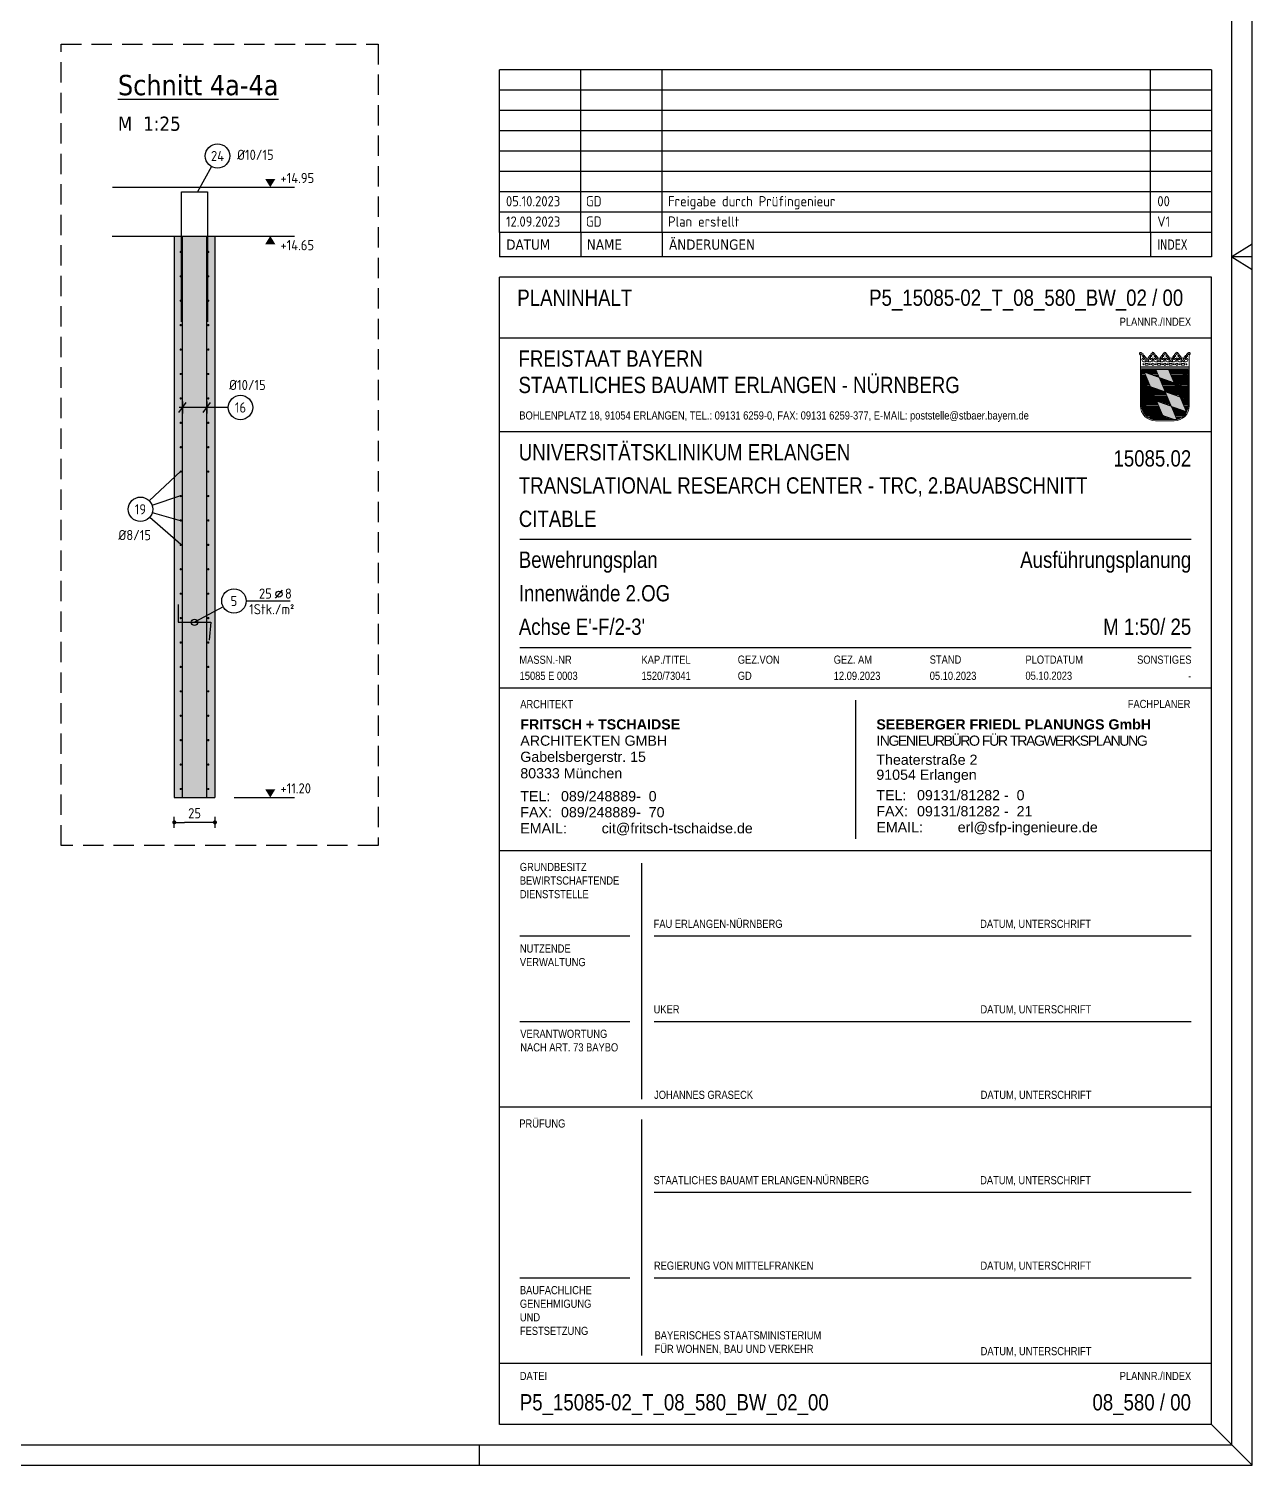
# Model space of a CAD drawing. Extents: x 0 to 72.6, y 1.4 to 31.1.
# Drawn here: x 42.52 to 57.55, y 1.41 to 19.06 of the extents above; entities that cross this region are included whole.
import ezdxf
from ezdxf.enums import TextEntityAlignment as Align

# ---------------------------------------------------------------- set-up
doc = ezdxf.new("R2010")
doc.units = 0
doc.header["$LTSCALE"] = 0.5
doc.linetypes.add('AUSGEZOGEN', pattern=[1000.01, 1000, 0.01])
doc.linetypes.add('STRICHLINIE', pattern=[0.75, 0.5, -0.25])
for name, color, linetype in [('40 A Plankopf Text F+T', 7, 'Continuous'), ('AFU', 7, 'Continuous'), ('BET-ANS', 7, 'Continuous'), ('BETON', 7, 'Continuous'), ('DETAIL', 7, 'Continuous'), ('grau_mittel', 7, 'Continuous'), ('HILFE', 7, 'Continuous'), ('koten', 7, 'Continuous'), ('MASSE', 7, 'Continuous'), ('RAHMEN', 7, 'Continuous'), ('RND', 7, 'Continuous'), ('RND-1', 7, 'Continuous'), ('STEMPEL', 7, 'Continuous'), ('TEXT', 7, 'Continuous')]:
    doc.layers.add(name, color=color, linetype=linetype)
doc.layers.add('NOPLOT', color=7, linetype='Continuous', plot=False)
doc.styles.add('ERSTELLTER_STIL_3', font='arial.ttf')
doc.styles.add('ERSTELLTER_STIL_4', font='arialbd.ttf')
doc.styles.add('helv', font='tahoma.ttf')
doc.styles.add('plankopf_ArialN', font='ARIALN.TTF')
doc.styles.add('txt', font='isocp.shx')
doc.linetypes.add('AFU_50K', pattern='A,0.15,["/",Standard,S=0.2,R=0,X=-0.01,Y=-0.1],0.07,["/",Standard,S=0.2,R=0,X=-0.01,Y=-0.1],0.15', length=0.37)
doc.dimstyles.new('DOT_I', dxfattribs={"dimscale": 0.5, "dimtxt": 0.25, "dimasz": 0.25, "dimexe": 0.1, "dimexo": 0.3, "dimgap": 0.1, "dimtad": 1, "dimdec": 3, "dimzin": 3, "dimtxsty": 'txt', "dimblk": 'DOT', "dimblk1": 'DOT', "dimblk2": 'DOT', "dimsah": 1, "dimcen": 0.1, "dimse1": 1, "dimse2": 1, "dimazin": 0, "dimtfac": 1, "dimtdec": 4, "dimtix": 1, "dimtmove": 2, "dimatfit": 3, "dimfxl": 0, "dimtvp": 1, "dimtolj": 1, "dimtzin": 0, "dimarcsym": 0})
pattern_1 = [(0, (-322.07857, -163.97815), (8e-17, 0.254), [])]

# ---------------------------------------------------------------- blocks, each defined once
blk = doc.blocks.new('Bundeslandwappen')
at = {"lineweight": 9, "true_color": 0xffffff}
for points in [[(-5.75, 16.5), (-5.98, 16.5), (-5.98, 16.29), (-5.75, 16.29)], [(-5.09, 15.68), (-5.31, 15.68), (-5.31, 15.47), (-5.09, 15.47)], [(-3.49, 15.68), (-3.71, 15.68), (-3.71, 15.47), (-3.49, 15.47)], [(-2.82, 16.5), (-3.05, 16.5), (-3.05, 16.29), (-2.82, 16.29)], [(-2.15, 15.68), (-2.38, 15.68), (-2.38, 15.47), (-2.15, 15.47)], [(-0.56, 15.68), (-0.78, 15.68), (-0.78, 15.47), (-0.56, 15.47)], [(0.11, 16.5), (-0.11, 16.5), (-0.11, 16.29), (0.11, 16.29)], [(0.78, 15.68), (0.56, 15.68), (0.56, 15.47), (0.78, 15.47)], [(2.38, 15.68), (2.15, 15.68), (2.15, 15.47), (2.38, 15.47)], [(3.05, 16.5), (2.82, 16.5), (2.82, 16.29), (3.05, 16.29)], [(3.71, 15.68), (3.49, 15.68), (3.49, 15.47), (3.71, 15.47)], [(5.31, 15.68), (5.09, 15.68), (5.09, 15.47), (5.31, 15.47)], [(5.98, 16.5), (5.75, 16.5), (5.75, 16.29), (5.98, 16.29)]]:
    blk.add_hatch(color=7, dxfattribs=at).paths.add_polyline_path(points)
at = {"true_color": 0xffffff}
for points in [[(-5.34, 12.59), (-5.7, 12.59), (-5.7, 12.19), (-5.07, 11.96)], [(-1.42, 10.67), (-5.07, 11.96), (-3.57, 8.42), (0.08, 7.13)], [(0.86, 12.59), (-2.24, 12.59), (-1.42, 10.67), (2.23, 9.38)], [(3.96, 12.59), (1.66, 12.59), (4.37, 11.63)], [(5.7, 11.16), (4.37, 11.63), (5.7, 8.5)], [(-3.57, 8.42), (-5.7, 9.18), (-5.7, 6.17), (-2.07, 4.88)], [(3.73, 5.84), (0.08, 7.13), (1.58, 3.59), (5.23, 2.29)], [(5.7, 8.15), (2.23, 9.38), (3.73, 5.84), (5.7, 5.14)], [(-5.7, 6.14), (-5.7, 3.7, 0.041392), (-5.65, 3.14), (-4.21, 2.63)], [(1.58, 3.59), (-2.07, 4.88), (-0.56, 1.34), (2.36, 0.3, 0.043654), (2.95, 0.36)], [(-0.56, 1.34), (-4.21, 2.63), (-3.29, 0.45, 0.073774), (-2.3, 0.3), (-0.12, 0.3)]]:
    blk.add_hatch(color=7, dxfattribs=at).paths.add_polyline_path(points)
at = {"lineweight": 9}
h = blk.add_hatch(dxfattribs=at)
h.set_pattern_fill('ANSI31', color=256, scale=0.08, angle=315, style=0)
h.set_pattern_definition(pattern_1)
h.paths.add_polyline_path([(-5.07, 11.96), (-5.7, 12.19), (-5.7, 9.18), (-3.57, 8.42)])
h = blk.add_hatch(dxfattribs=at)
h.set_pattern_fill('ANSI31', color=256, scale=0.08, angle=315, style=0)
h.set_pattern_definition(pattern_1)
h.paths.add_polyline_path([(-2.24, 12.59), (-5.34, 12.59), (-5.07, 11.96), (-1.42, 10.67)])
h = blk.add_hatch(dxfattribs=at)
h.set_pattern_fill('ANSI31', color=256, scale=0.08, angle=315, style=0)
h.set_pattern_definition(pattern_1)
h.paths.add_polyline_path([(2.23, 9.38), (-1.42, 10.67), (0.08, 7.13), (3.73, 5.84)])
h = blk.add_hatch(dxfattribs=at)
h.set_pattern_fill('ANSI31', color=256, scale=0.08, angle=315, style=0)
h.set_pattern_definition(pattern_1)
h.paths.add_polyline_path([(4.37, 11.63), (1.66, 12.59), (0.86, 12.59), (2.23, 9.38), (5.7, 8.15), (5.7, 8.5)])
h = blk.add_hatch(dxfattribs=at)
h.set_pattern_fill('ANSI31', color=256, scale=0.08, angle=315, style=0)
h.set_pattern_definition(pattern_1)
h.paths.add_polyline_path([(5.7, 12.59), (3.96, 12.59), (4.37, 11.63), (5.7, 11.16)])
h = blk.add_hatch(dxfattribs=at)
h.set_pattern_fill('ANSI31', color=256, scale=0.08, angle=315, style=0)
h.set_pattern_definition(pattern_1)
h.paths.add_polyline_path([(0.08, 7.13), (-3.57, 8.42), (-2.07, 4.88), (1.58, 3.59)])
h = blk.add_hatch(dxfattribs=at)
h.set_pattern_fill('ANSI31', color=256, scale=0.08, angle=315, style=0)
h.set_pattern_definition(pattern_1)
h.paths.add_polyline_path([(-2.07, 4.88), (-5.7, 6.17), (-5.7, 6.14), (-4.21, 2.63), (-0.56, 1.34)])
h = blk.add_hatch(dxfattribs=at)
h.set_pattern_fill('ANSI31', color=256, scale=0.08, angle=315, style=0)
h.set_pattern_definition(pattern_1)
h.paths.add_polyline_path([(5.31, 2.11), (5.23, 2.29), (1.58, 3.59), (2.95, 0.36, 0.22704)])
h = blk.add_hatch(dxfattribs=at)
h.set_pattern_fill('ANSI31', color=256, scale=0.08, angle=315, style=0)
h.set_pattern_definition(pattern_1)
h.paths.add_polyline_path([(5.7, 5.14), (3.73, 5.84), (5.23, 2.29), (5.37, 2.24, 0.111178), (5.7, 3.7)])
h = blk.add_hatch(dxfattribs=at)
h.set_pattern_fill('ANSI31', color=256, scale=0.08, angle=315, style=0)
h.set_pattern_definition(pattern_1)
h.paths.add_polyline_path([(-4.21, 2.63), (-5.65, 3.14, 0.285055), (-3.29, 0.45)])
h = blk.add_hatch(dxfattribs=at)
h.set_pattern_fill('ANSI31', color=256, scale=0.08, angle=315, style=0)
h.set_pattern_definition(pattern_1)
h.paths.add_polyline_path([(-0.56, 1.34), (-0.12, 0.3), (2.3, 0.3, 0.004354), (2.36, 0.3)])
for p, q in [((-6, 16.1), (-6, 3.7)), ((-5.64, 14.97), (-5.64, 15.18)), ((-5.61, 16.59), (-5.62, 16.68)), ((-5.33, 15.19), (-5.33, 15.05)), ((-4.68, 14.54), (-5.26, 14.54)), ((-4.12, 14.54), (-3.54, 14.54)), ((-3.47, 15.19), (-3.47, 15.05)), ((-3.36, 13.9), (-2.93, 14.17)), ((-3.19, 16.59), (-3.18, 16.67)), ((-3.16, 14.97), (-3.16, 15.18)), ((-2.93, 15.58), (-2.93, 14.47)), ((-2.93, 14.17), (-2.5, 13.9)), ((-2.71, 14.97), (-2.71, 15.18)), ((-2.68, 16.59), (-2.69, 16.67)), ((-2.4, 15.19), (-2.4, 15.05)), ((-1.74, 14.54), (-2.32, 14.54)), ((-1.19, 14.54), (-0.61, 14.54)), ((-0.54, 15.19), (-0.54, 15.05)), ((0, 14.17), (-0.43, 13.9)), ((-0.25, 16.59), (-0.24, 16.67)), ((-0.22, 14.97), (-0.22, 15.18)), ((0, 15.58), (0, 14.47)), ((0.43, 13.9), (0, 14.17)), ((0.22, 14.97), (0.22, 15.18)), ((0.25, 16.59), (0.24, 16.67)), ((0.54, 15.19), (0.54, 15.05)), ((1.19, 14.54), (0.61, 14.54)), ((1.74, 14.54), (2.32, 14.54)), ((2.4, 15.19), (2.4, 15.05)), ((2.93, 14.17), (2.5, 13.9)), ((2.68, 16.59), (2.69, 16.67)), ((2.71, 14.97), (2.71, 15.18)), ((2.93, 15.58), (2.93, 14.47)), ((3.36, 13.9), (2.93, 14.17)), ((3.16, 14.97), (3.16, 15.18)), ((3.19, 16.59), (3.18, 16.67)), ((3.47, 15.19), (3.47, 15.05)), ((4.12, 14.54), (3.54, 14.54)), ((4.68, 14.54), (5.26, 14.54)), ((5.33, 15.19), (5.33, 15.05)), ((5.61, 16.59), (5.62, 16.68)), ((5.64, 14.97), (5.64, 15.18)), ((6, 3.7), (6, 16.1)), ((-6, 13.29), (6, 13.29)), ((-6, 12.94), (6, 12.94)), ((-5.7, 12.59), (-5.7, 3.7)), ((-5.7, 12.59), (5.7, 12.59)), ((-5.7, 12.19), (5.7, 8.15)), ((-5.34, 12.59), (-0.12, 0.3)), ((-2.93, 13.63), (-3.36, 13.9)), ((-2.5, 13.9), (-2.93, 13.63)), ((-2.24, 12.59), (2.95, 0.36)), ((-0.43, 13.9), (0, 13.63)), ((0, 13.63), (0.43, 13.9)), ((0.86, 12.59), (5.31, 2.11)), ((1.66, 12.59), (5.7, 11.16)), ((2.5, 13.9), (2.93, 13.63)), ((2.93, 13.63), (3.36, 13.9)), ((3.96, 12.59), (5.7, 8.5)), ((5.7, 3.7), (5.7, 12.59)), ((-5.7, 9.18), (5.7, 5.14)), ((-5.7, 6.17), (5.37, 2.24)), ((-5.7, 6.14), (-3.29, 0.45)), ((-5.66, 3.14), (2.36, 0.3)), ((-2.3, 0.3), (2.3, 0.3)), ((-2.3, 0), (2.3, 0))]:
    blk.add_line(p, q, dxfattribs=at)
for points in [[(-5.75, 16.29), (-5.98, 16.29), (-5.98, 16.5), (-5.75, 16.5)], [(-5.09, 15.47), (-5.31, 15.47), (-5.31, 15.68), (-5.09, 15.68)], [(-3.71, 15.47), (-3.49, 15.47), (-3.49, 15.68), (-3.71, 15.68)], [(-2.82, 16.29), (-3.05, 16.29), (-3.05, 16.5), (-2.82, 16.5)], [(-2.15, 15.47), (-2.38, 15.47), (-2.38, 15.68), (-2.15, 15.68)], [(-0.78, 15.47), (-0.56, 15.47), (-0.56, 15.68), (-0.78, 15.68)], [(0.11, 16.29), (-0.11, 16.29), (-0.11, 16.5), (0.11, 16.5)], [(0.78, 15.47), (0.56, 15.47), (0.56, 15.68), (0.78, 15.68)], [(2.15, 15.47), (2.38, 15.47), (2.38, 15.68), (2.15, 15.68)], [(3.05, 16.29), (2.82, 16.29), (2.82, 16.5), (3.05, 16.5)], [(3.71, 15.47), (3.49, 15.47), (3.49, 15.68), (3.71, 15.68)], [(5.09, 15.47), (5.31, 15.47), (5.31, 15.68), (5.09, 15.68)], [(5.75, 16.29), (5.98, 16.29), (5.98, 16.5), (5.75, 16.5)], [(-4.07, 13.71), (-4.83, 13.71), (-4.83, 14.1), (-4.07, 14.1)], [(-1.8, 13.71), (-1.04, 13.71), (-1.04, 14.1), (-1.8, 14.1)], [(1.8, 13.71), (1.04, 13.71), (1.04, 14.1), (1.8, 14.1)], [(4.07, 13.71), (4.83, 13.71), (4.83, 14.1), (4.07, 14.1)]]:
    blk.add_lwpolyline(points, close=True, dxfattribs=at)
for centre in [(-5.28, 13.9), (-3.71, 13.9), (-2.2, 13.9), (-0.68, 13.9), (0.68, 13.9), (2.2, 13.9), (3.71, 13.9), (5.28, 13.9)]:
    blk.add_circle(centre, 0.123, dxfattribs=at)
for centre, radius, start, end in [((-5.89, 16.45), 0.362, 44.6681, 253.1183), ((-5.67, 16.67), 0.05, 6.6615, 44.6681), ((-5.49, 15.18), 0.157, 3.2756, 179.5521), ((-5.19, 14.99), 0.453, 182.8328, 261.3043), ((-5.56, 16.59), 0.05, 186.6615, 265.6209), ((-5.42, 15.99), 0.179, 74.7883, 15.1356), ((-5.59, 16.26), 0.281, 346.0232, 85.6209), ((-5.36, 16.21), 0.05, 254.7883, 346.0232), ((-5.26, 15.23), 0.191, 249.6358, 3.0857), ((-5.2, 16.05), 0.05, 93.0633, 195.1356), ((-5.19, 15.87), 0.224, 350.9542, 93.0633), ((-5.02, 15.24), 0.05, 82.9467, 183.0857), ((-4.99, 15.54), 0.249, 262.9467, 77.8855), ((-4.92, 15.83), 0.05, 170.9542, 257.8855), ((-4.62, 14.89), 0.224, 71.4, 0), ((-4.71, 14.85), 0.312, 275.9649, 353.9773), ((-4.4, 15.24), 0.208, 317.0775, 222.9225), ((-4.18, 14.89), 0.224, 180, 108.6), ((-4.09, 14.85), 0.312, 186.0227, 264.0351), ((-3.81, 15.54), 0.249, 102.1145, 277.0533), ((-3.88, 15.83), 0.05, 282.1145, 9.0458), ((-3.61, 15.87), 0.224, 86.9367, 189.0458), ((-3.78, 15.24), 0.05, 356.9143, 97.0533), ((-3.54, 15.23), 0.191, 176.9143, 290.3642), ((-3.6, 16.05), 0.05, 344.8644, 86.9367), ((-3.38, 15.99), 0.179, 164.8644, 105.2117), ((-3.61, 14.99), 0.453, 278.6957, 357.1672), ((-3.21, 16.26), 0.281, 94.3791, 193.9768), ((-3.44, 16.21), 0.05, 193.9768, 285.2117), ((-3.31, 15.18), 0.157, 0.4479, 176.7244), ((-3.24, 16.59), 0.05, 274.3791, 353.3385), ((-3.13, 16.67), 0.05, 155.2288, 173.3385), ((-2.93, 16.58), 0.264, 24.0166, 155.3409), ((-2.55, 15.18), 0.157, 3.2756, 179.5521), ((-2.26, 14.99), 0.453, 182.8328, 261.3043), ((-2.74, 16.66), 0.05, 6.6615, 24.0166), ((-2.63, 16.59), 0.05, 186.6615, 265.6209), ((-2.49, 15.99), 0.179, 74.7883, 15.1356), ((-2.65, 16.26), 0.281, 346.0232, 85.6209), ((-2.43, 16.21), 0.05, 254.7883, 346.0232), ((-2.33, 15.23), 0.191, 249.6358, 3.0857), ((-2.27, 16.05), 0.05, 93.0633, 195.1356), ((-2.26, 15.87), 0.224, 350.9542, 93.0633), ((-2.09, 15.24), 0.05, 82.9467, 183.0857), ((-2.05, 15.54), 0.249, 262.9467, 77.8855), ((-1.99, 15.83), 0.05, 170.9542, 257.8855), ((-1.69, 14.89), 0.224, 71.4, 0), ((-1.78, 14.85), 0.312, 275.9649, 353.9773), ((-1.47, 15.24), 0.208, 317.0775, 222.9225), ((-1.24, 14.89), 0.224, 180, 108.6), ((-1.16, 14.85), 0.312, 186.0227, 264.0351), ((-0.88, 15.54), 0.249, 102.1145, 277.0533), ((-0.94, 15.83), 0.05, 282.1145, 9.0458), ((-0.67, 15.87), 0.224, 86.9367, 189.0458), ((-0.84, 15.24), 0.05, 356.9143, 97.0533), ((-0.6, 15.23), 0.191, 176.9143, 290.3642), ((-0.66, 16.05), 0.05, 344.8644, 86.9367), ((-0.44, 15.99), 0.179, 164.8644, 105.2117), ((-0.68, 14.99), 0.453, 278.6957, 357.1672), ((-0.28, 16.26), 0.281, 94.3791, 193.9768), ((-0.5, 16.21), 0.05, 193.9768, 285.2117), ((-0.38, 15.18), 0.157, 0.4479, 176.7244), ((-0.3, 16.59), 0.05, 274.3791, 353.3385), ((0, 16.58), 0.264, 24.0166, 155.3409), ((-0.19, 16.67), 0.05, 155.2288, 173.3385), ((0.38, 15.18), 0.157, 3.2756, 179.5521), ((0.68, 14.99), 0.453, 182.8328, 261.3043), ((0.19, 16.66), 0.05, 6.6615, 24.0166), ((0.3, 16.59), 0.05, 186.6615, 265.6209), ((0.44, 15.99), 0.179, 74.7883, 15.1356), ((0.28, 16.26), 0.281, 346.0232, 85.6209), ((0.5, 16.21), 0.05, 254.7883, 346.0232), ((0.6, 15.23), 0.191, 249.6358, 3.0857), ((0.66, 16.05), 0.05, 93.0633, 195.1356), ((0.67, 15.87), 0.224, 350.9542, 93.0633), ((0.84, 15.24), 0.05, 82.9467, 183.0857), ((0.88, 15.54), 0.249, 262.9467, 77.8855), ((0.94, 15.83), 0.05, 170.9542, 257.8855), ((1.24, 14.89), 0.224, 71.4, 0), ((1.16, 14.85), 0.312, 275.9649, 353.9773), ((1.47, 15.24), 0.208, 317.0775, 222.9225), ((1.69, 14.89), 0.224, 180, 108.6), ((1.78, 14.85), 0.312, 186.0227, 264.0351), ((2.05, 15.54), 0.249, 102.1145, 277.0533), ((1.99, 15.83), 0.05, 282.1145, 9.0458), ((2.26, 15.87), 0.224, 86.9367, 189.0458), ((2.09, 15.24), 0.05, 356.9143, 97.0533), ((2.33, 15.23), 0.191, 176.9143, 290.3642), ((2.27, 16.05), 0.05, 344.8644, 86.9367), ((2.49, 15.99), 0.179, 164.8644, 105.2117), ((2.26, 14.99), 0.453, 278.6957, 357.1672), ((2.65, 16.26), 0.281, 94.3791, 193.9768), ((2.43, 16.21), 0.05, 193.9768, 285.2117), ((2.55, 15.18), 0.157, 0.4479, 176.7244), ((2.63, 16.59), 0.05, 274.3791, 353.3385), ((2.93, 16.58), 0.264, 24.0166, 155.3409), ((2.74, 16.67), 0.05, 155.2288, 173.3385), ((3.31, 15.18), 0.157, 3.2756, 179.5521), ((3.61, 14.99), 0.453, 182.8328, 261.3043), ((3.13, 16.66), 0.05, 6.6615, 24.0166), ((3.24, 16.59), 0.05, 186.6615, 265.6209), ((3.38, 15.99), 0.179, 74.7883, 15.1356), ((3.21, 16.26), 0.281, 346.0232, 85.6209), ((3.44, 16.21), 0.05, 254.7883, 346.0232), ((3.54, 15.23), 0.191, 249.6358, 3.0857), ((3.6, 16.05), 0.05, 93.0633, 195.1356), ((3.61, 15.87), 0.224, 350.9542, 93.0633), ((3.78, 15.24), 0.05, 82.9467, 183.0857), ((3.81, 15.54), 0.249, 262.9467, 77.8855), ((3.88, 15.83), 0.05, 170.9542, 257.8855), ((4.18, 14.89), 0.224, 71.4, 0), ((4.09, 14.85), 0.312, 275.9649, 353.9773), ((4.4, 15.24), 0.208, 317.0775, 222.9225), ((4.62, 14.89), 0.224, 180, 108.6), ((4.71, 14.85), 0.312, 186.0227, 264.0351), ((4.99, 15.54), 0.249, 102.1145, 277.0533), ((4.92, 15.83), 0.05, 282.1145, 9.0458), ((5.19, 15.87), 0.224, 86.9367, 189.0458), ((5.02, 15.24), 0.05, 356.9143, 97.0533), ((5.26, 15.23), 0.191, 176.9143, 290.3642), ((5.2, 16.05), 0.05, 344.8644, 86.9367), ((5.42, 15.99), 0.179, 164.8644, 105.2117), ((5.19, 14.99), 0.453, 278.6957, 357.1672), ((5.59, 16.26), 0.281, 94.3791, 193.9768), ((5.36, 16.21), 0.05, 193.9768, 285.2117), ((5.49, 15.18), 0.157, 0.4479, 176.7244), ((5.56, 16.59), 0.05, 274.3791, 353.3385), ((5.67, 16.67), 0.05, 135.3319, 173.3385), ((5.89, 16.45), 0.362, 286.8817, 135.3319), ((-2.3, 3.7), 3.7, 180, 270), ((-2.3, 3.7), 3.4, 180, 270), ((2.3, 3.7), 3.7, 270, 0), ((2.3, 3.7), 3.4, 270, 0)]:
    blk.add_arc(centre, radius, start, end, dxfattribs=at)
blk = doc.blocks.new('Plankopf_PU')
for p, q in [((-18.5, 25.4), (-18.5, 27.7)), ((-1, 27.7), (-18.5, 27.7)), ((-1, 27.7), (-18.5, 27.7)), ((-1, 25.4), (-1, 27.7)), ((-1, 25.4), (-18.5, 25.4)), ((-1, 25.4), (-18.5, 25.4)), ((-18.5, 19.1), (-18.5, 25.4)), ((-1, 19.1), (-1, 25.4)), ((-1.5, 22.75), (-18, 22.75)), ((-18, 20.1), (-1.5, 20.1)), ((-18.5, 15.1), (-18.5, 19.1)), ((-1, 19.1), (-18.5, 19.1)), ((-1, 15.1), (-1, 19.1)), ((-9.75, 18.8), (-9.75, 15.4)), ((-1, 15.1), (-18.5, 15.1)), ((-1, 15.1), (-18.5, 15.1)), ((-18.5, 8.8), (-18.5, 15.1)), ((-1, 8.8), (-1, 15.1)), ((-15, 9), (-15, 14.8)), ((-15.3, 13), (-18, 13)), ((-1.5, 13), (-14.7, 13)), ((-15.3, 10.9), (-18, 10.9)), ((-1.5, 10.9), (-14.7, 10.9)), ((-18.5, 2.5), (-18.5, 8.8)), ((-1, 8.8), (-18.5, 8.8)), ((-15, 2.7), (-15, 8.5)), ((-1, 2.5), (-1, 8.8)), ((-1.5, 6.7), (-14.7, 6.7)), ((-15.3, 4.6), (-18, 4.6)), ((-1.5, 4.6), (-14.7, 4.6)), ((-1, 2.5), (-18.5, 2.5)), ((-18.5, 1), (-18.5, 2.5)), ((-1, 2.5), (-18.5, 2.5)), ((-1, 1), (-1, 2.5)), ((-1, 1), (-18.5, 1))]:
    blk.add_line(p, q)
at = {"xscale": 0.1, "yscale": 0.1, "zscale": 0.1}
blk.add_blockref('Bundeslandwappen', (-2.148, 25.669), dxfattribs=at)
at = {"linetype": 'AUSGEZOGEN', "lineweight": 35, "style": 'plankopf_ArialN'}
for s, height, p in [('FREISTAAT BAYERN', 0.4, (-18.032, 27.401)), ('PRÜFUNG', 0.2, (-18.013, 8.5))]:
    blk.add_text(s, height=height, dxfattribs=at).set_placement(p, align=Align.TOP_LEFT)
blk.add_text('STAATLICHES BAUAMT ERLANGEN - NÜRNBERG', height=0.4, dxfattribs=at).set_placement((-18.032, 26.552), align=Align.MIDDLE_LEFT)
at = {"style": 'plankopf_ArialN'}
for s, p in [('BOHLENPLATZ 18, 91054 ERLANGEN, TEL.: 09131 6259-0, FAX: 09131 6259-377, E-MAIL: poststelle@stbaer.bayern.de', (-18.012, 25.702)), ('MASSN.-NR', (-18.011, 19.698)), ('KAP./TITEL', (-15.01, 19.698)), ('GEZ.VON', (-12.644, 19.7)), ('GEZ. AM', (-10.286, 19.7)), ('STAND', (-7.927, 19.702)), ('PLOTDATUM', (-5.574, 19.7)), ('FAU ERLANGEN-NÜRNBERG', (-14.712, 13.207)), ('DATUM, UNTERSCHRIFT', (-6.687, 13.207)), ('UKER', (-14.712, 11.107)), ('DATUM, UNTERSCHRIFT', (-6.68, 11.106)), ('JOHANNES GRASECK', (-14.7, 9.005)), ('DATUM, UNTERSCHRIFT', (-6.675, 9.005)), ('STAATLICHES BAUAMT ERLANGEN-NÜRNBERG', (-14.712, 6.907)), ('DATUM, UNTERSCHRIFT', (-6.687, 6.907)), ('REGIERUNG VON MITTELFRANKEN', (-14.705, 4.806)), ('DATUM, UNTERSCHRIFT', (-6.68, 4.806)), ('DATUM, UNTERSCHRIFT', (-6.675, 2.705)), ('DATEI', (-18.002, 2.095))]:
    blk.add_text(s, height=0.2, dxfattribs=at).set_placement(p)
for s, p in [('SONSTIGES', (-1.493, 19.7)), ('PLANNR./INDEX', (-1.501, 2.095))]:
    blk.add_text(s, height=0.2, dxfattribs=at).set_placement(p, align=Align.RIGHT)
at = {"linetype": 'AUSGEZOGEN', "lineweight": 35, "style": 'plankopf_ArialN'}
blk.add_text('ARCHITEKT', height=0.2, dxfattribs=at).set_placement((-17.989, 18.607))
blk.add_text('FACHPLANER', height=0.2, dxfattribs=at).set_placement((-1.52, 18.611), align=Align.RIGHT)
at = {"insert": (-5.574, 19.303), "char_height": 0.2, "attachment_point": 7, "style": 'plankopf_ArialN'}
blk.add_mtext('05.10.2023', dxfattribs=at)
at = {"char_height": 0.2, "attachment_point": 1, "style": 'plankopf_ArialN'}
for s, insert, width in [('GRUNDBESITZ\\PBEWIRTSCHAFTENDE DIENSTSTELLE', (-18, 14.804), 2.5), ('NUTZENDE^JVERWALTUNG', (-17.998, 12.8), 2.69843), ('VERANTWORTUNG  NACH ART. 73 BAYBO', (-17.988, 10.705), 2.68768), ('BAUFACHLICHE GENEHMIGUNG UND FESTSETZUNG', (-17.998, 4.404), 2.2311), ('BAYERISCHES STAATSMINISTERIUM ^JFÜR WOHNEN, BAU UND VERKEHR', (-14.689, 3.294), 9.29412)]:
    blk.add_mtext(s, dxfattribs=dict(at, insert=insert, width=width))
at = {"style": 'plankopf_ArialN'}
for tag, p in [('PROJEKTBEZEICHNUNGZ1', (-18.025, 24.578)), ('PROJEKTBEZEICHNUNGZ2', (-18.025, 23.761)), ('PROJEKTBEZEICHNUNGZ3', (-18.025, 22.941))]:
    blk.add_attdef(tag, text='', height=0.4, dxfattribs=at).set_placement(p, align=Align.BOTTOM_LEFT)
for tag, p in [('GEB.-NR', (-1.5, 24.946)), ('0.000X', (-1.507, 1.749))]:
    blk.add_attdef(tag, text='', height=0.4, dxfattribs=at).set_placement(p, align=Align.TOP_RIGHT)
for tag, p, height in [('PLANINHALTZ1', (-18.025, 22.055), 0.4), ('PLANINHALTZ2', (-18.025, 21.232), 0.4), ('PLANINHALTZ3', (-18.025, 20.409), 0.4), ('MASSN.-NR', (-18.005, 19.303), 0.2), ('KAPITEL/TITEL', (-15.01, 19.303), 0.2), ('GEZ_VON', (-12.644, 19.303), 0.2), ('GEZ_AM', (-10.286, 19.303), 0.2), ('STAND', (-7.927, 19.303), 0.2)]:
    blk.add_attdef(tag, p, '', height=height, dxfattribs=at)
for tag, height, p in [('PLANUNGSPHASE', 0.4, (-1.5, 22.055)), ('PROJEKTKATEGORIE', 0.4, (-1.5, 21.232)), ('MAßSTAB', 0.4, (-1.5, 20.409)), ('SONSTIGES', 0.2, (-1.5, 19.303))]:
    blk.add_attdef(tag, text='', height=height, dxfattribs=at).set_placement(p, align=Align.RIGHT)
at = {"layer": '40 A Plankopf Text F+T', "color": 7, "linetype": 'Continuous', "lineweight": 13, "char_height": 0.25, "attachment_point": 7}
for s, insert, style in [('\\A1;FRITSCH + TSCHAIDSE ', (-17.988, 18.081), 'ERSTELLTER_STIL_4'), ('\\A1;SEEBERGER FRIEDL PLANUNGS GmbH', (-9.238, 18.081), 'ERSTELLTER_STIL_4'), ('\\A1;ARCHITEKTEN GMBH', (-17.988, 17.68), 'ERSTELLTER_STIL_3'), ('\\A1;{\\T0.8;INGENIEURBÜRO FÜR TRAGWERKSPLANUNG}', (-9.238, 17.68), 'ERSTELLTER_STIL_3'), ('\\A1;Gabelsbergerstr. 15', (-17.988, 17.212), 'ERSTELLTER_STIL_3'), ('\\A1;Theaterstraße 2', (-9.238, 17.212), 'ERSTELLTER_STIL_3'), ('\\A1;80333 München', (-17.988, 16.879), 'ERSTELLTER_STIL_3'), ('\\A1;91054 Erlangen', (-9.238, 16.771), 'ERSTELLTER_STIL_3')]:
    blk.add_mtext(s, dxfattribs=dict(at, insert=insert, style=style))
at = {"layer": '40 A Plankopf Text F+T', "color": 7, "linetype": 'Continuous', "lineweight": 13, "char_height": 0.25, "attachment_point": 7, "line_spacing_factor": 0.945293, "style": 'ERSTELLTER_STIL_3'}
for s, insert in [('\\A1;TEL: ^I09131/81282 -  0\\PFAX: ^I09131/81282 -  21\\PEMAIL: ^Ierl@sfp-ingenieure.de', (-9.238, 15.481)), ('\\A1;TEL: ^I089/248889-  0\\PFAX: ^I089/248889-  70\\PEMAIL: ^Icit@fritsch-tschaidse.de', (-17.988, 15.481))]:
    blk.add_mtext(s, dxfattribs=dict(at, insert=insert))
blk = doc.blocks.new('Plankopf-ER')
at = {"layer": 'RAHMEN', "color": 7, "linetype": 'Continuous'}
for p, q in [((-0.5, 4.6), (-18, 4.6)), ((-18, 4.1), (-18, 4.6)), ((-16, 4.1), (-16, 4.6)), ((-14, 4.1), (-14, 4.6)), ((-2, 4.1), (-2, 4.6)), ((-0.5, 4.6), (-0.5, 4.1)), ((-0.5, 4.1), (-18, 4.1)), ((-18, 3.6), (-18, 4.1)), ((-16, 3.6), (-16, 4.1)), ((-14, 3.6), (-14, 4.1)), ((-2, 3.6), (-2, 4.1)), ((-0.5, 4.1), (-0.5, 3.6)), ((-0.5, 3.6), (-18, 3.6)), ((-18, 3.1), (-18, 3.6)), ((-16, 3.1), (-16, 3.6)), ((-14, 3.1), (-14, 3.6)), ((-2, 3.1), (-2, 3.6)), ((-0.5, 3.6), (-0.5, 3.1)), ((-0.5, 3.1), (-18, 3.1)), ((-18, 2.6), (-18, 3.1)), ((-16, 2.6), (-16, 3.1)), ((-14, 2.6), (-14, 3.1)), ((-2, 2.6), (-2, 3.1)), ((-0.5, 3.1), (-0.5, 2.6)), ((-0.5, 2.6), (-18, 2.6)), ((-18, 2.1), (-18, 2.6)), ((-16, 2.1), (-16, 2.6)), ((-14, 2.1), (-14, 2.6)), ((-2, 2.1), (-2, 2.6)), ((-0.5, 2.6), (-0.5, 2.1)), ((-0.5, 2.1), (-18, 2.1)), ((-18, 1.6), (-18, 2.1)), ((-16, 1.6), (-16, 2.1)), ((-14, 1.6), (-14, 2.1)), ((-2, 1.6), (-2, 2.1)), ((-0.5, 2.1), (-0.5, 1.6)), ((-0.5, 1.6), (-18, 1.6)), ((-18, 1.1), (-18, 1.6)), ((-16, 1.1), (-16, 1.6)), ((-14, 1.1), (-14, 1.6)), ((-2, 1.1), (-2, 1.6)), ((-0.5, 1.6), (-0.5, 1.1)), ((-0.5, 1.1), (-18, 1.1)), ((-18, 0.6), (-18, 1.1)), ((-16, 0.6), (-16, 1.1)), ((-14, 0.6), (-14, 1.1)), ((-2, 0.6), (-2, 1.1)), ((-0.5, 1.1), (-0.5, 0.6)), ((-0.5, 0.6), (-18, 0.6)), ((-18, 0.6), (-18, 0)), ((-16, 0.6), (-16, 0)), ((-14, 0.6), (-14, 0)), ((-2, 0.6), (-2, 0)), ((-0.5, 0.6), (-0.5, 0)), ((-0.5, 0), (-18, 0))]:
    blk.add_line(p, q, dxfattribs=at)
at = {"layer": 'RAHMEN', "color": 7, "linetype": 'Continuous', "style": 'txt'}
for tag, p in [('INDEX-D8', (-17.841, 4.242)), ('INDEX-N8', (-15.876, 4.242)), ('INDEX-X8', (-13.857, 4.242)), ('INDEX8', (-1.833, 4.242)), ('INDEX-D7', (-17.841, 3.742)), ('INDEX-N7', (-15.876, 3.742)), ('INDEX-X7', (-13.857, 3.742)), ('INDEX7', (-1.833, 3.742)), ('INDEX-D6', (-17.841, 3.242)), ('INDEX-N6', (-15.876, 3.242)), ('INDEX-X6', (-13.857, 3.242)), ('INDEX6', (-1.833, 3.242)), ('INDEX-D5', (-17.841, 2.742)), ('INDEX-N5', (-15.876, 2.742)), ('INDEX-X5', (-13.857, 2.742)), ('INDEX5', (-1.833, 2.742)), ('INDEX-D4', (-17.841, 2.242)), ('INDEX-N4', (-15.876, 2.242)), ('INDEX-X4', (-13.857, 2.242)), ('INDEX4', (-1.833, 2.242)), ('INDEX-D3', (-17.841, 1.742)), ('INDEX-N3', (-15.876, 1.742)), ('INDEX-X3', (-13.857, 1.742)), ('INDEX3', (-1.833, 1.742)), ('INDEX-D2', (-17.841, 1.242)), ('INDEX-N2', (-15.876, 1.242)), ('INDEX-X2', (-13.857, 1.242)), ('INDEX2', (-1.833, 1.242)), ('INDEX-D1', (-17.841, 0.742)), ('INDEX-N1', (-15.876, 0.742)), ('INDEX-X1', (-13.857, 0.742)), ('INDEX1', (-1.833, 0.742))]:
    blk.add_attdef(tag, p, '', height=0.25, dxfattribs=at)
at = {"layer": 'STEMPEL', "color": 7, "linetype": 'Continuous', "style": 'helv'}
for s, p in [('DATUM', (-17.833, 0.176)), ('NAME', (-15.853, 0.176)), ('ÄNDERUNGEN', (-13.833, 0.176))]:
    blk.add_text(s, height=0.25, dxfattribs=at).set_placement(p)
at = {"layer": 'STEMPEL', "color": 7, "linetype": 'Continuous', "style": 'helv', "width": 0.8}
blk.add_text('INDEX', height=0.25, dxfattribs=at).set_placement((-1.833, 0.176))
blk = doc.blocks.new('A1-19-0')
at = {"layer": 'RAHMEN'}
for p, q in [((103.1, 0), (103.1, 59.4)), ((0, 0), (103.1, 0))]:
    blk.add_line(p, q, dxfattribs=at)
at = {"layer": 'RAHMEN', "color": 5}
for p, q in [((102.6, 0.5), (102.6, 58.9)), ((2, 0.5), (102.6, 0.5))]:
    blk.add_line(p, q, dxfattribs=at)
at = {"layer": 'RAHMEN', "color": 7, "linetype": 'Continuous'}
for p, q in [((103.1, 30.01), (102.6, 29.7)), ((102.6, 29.7), (103.1, 29.39))]:
    blk.add_line(p, q, dxfattribs=at)
at = {"layer": 'RAHMEN', "color": 7}
blk.add_line((84.1, 0.5), (84.1, 0), dxfattribs=at)
blk = doc.blocks.new('okrd_o')
at = {"layer": 'koten', "color": 7, "linetype": 'Continuous'}
blk.add_solid([(-0.125, 0.202), (0.125, 0.202), (0, 0)], dxfattribs=at)
at = {"layer": 'koten', "style": 'txt'}
blk.add_attdef('OKRD', (0.25, 0.1), '', height=0.25, dxfattribs=at)
blk = doc.blocks.new('okrd_u')
at = {"layer": 'koten', "color": 7, "linetype": 'Continuous'}
blk.add_solid([(-0.125, -0.202), (0.125, -0.202), (0, 0)], dxfattribs=at)
at = {"layer": 'koten', "style": 'txt'}
blk.add_attdef('OKRD', (0.25, -0.35), '', height=0.25, dxfattribs=at)
blk = doc.blocks.new('RND_LEI')
at = {"layer": 'RND', "color": 7, "linetype": 'Continuous'}
blk.add_line((1.022, 0.066), (1.19, 0.27), dxfattribs=at)
for centre, radius in [((0, 0), 0.3), ((1.106, 0.168), 0.075)]:
    blk.add_circle(centre, radius, dxfattribs=at)
at = {"layer": 'RND', "color": 7, "linetype": 'Continuous', "style": 'txt'}
blk.add_attdef('POSL', text='', height=0.25, dxfattribs=at).set_placement((0, 0), align=Align.MIDDLE)
blk.add_attdef('ANZ', text='', height=0.25, dxfattribs=at).set_placement((0.931, 0.057), align=Align.RIGHT)
for tag, p in [('DUM', (1.253, 0.057)), ('ABSTD', (1.674, 0.057)), ('POSTXT', (0.374, -0.327))]:
    blk.add_attdef(tag, p, '', height=0.25, dxfattribs=at)
blk = doc.blocks.new('RND_HIN')
at = {"layer": 'RND', "color": 7, "linetype": 'Continuous'}
blk.add_circle((0, 0), 0.3, dxfattribs=at)
at = {"layer": 'RND', "color": 7, "linetype": 'Continuous', "style": 'txt'}
blk.add_attdef('POSI', text='', height=0.25, dxfattribs=at).set_placement((0, 0), align=Align.MIDDLE)
blk = doc.blocks.new('lei_gre')
at = {"layer": 'RND', "color": 7, "linetype": 'Continuous'}
for p, q in [((-0.09, -0.12), (0.09, 0.12)), ((0, 0.15), (0, -0.15))]:
    blk.add_line(p, q, dxfattribs=at)
blk = doc.blocks.new('DOT')
at = {"layer": 'MASSE', "color": 7, "linetype": 'Continuous'}
for p, q in [((0, 0), (-1, 0)), ((0, 0.54), (0, -0.54))]:
    blk.add_line(p, q, dxfattribs=at)
at = {"layer": 'MASSE', "color": 7, "linetype": 'Continuous', "const_width": 0.2}
blk.add_lwpolyline([(-0.1, 0, 1), (0.1, 0, 1)], format="xyb", close=True, dxfattribs=at)
blk = doc.blocks.new('*D26')
at = {"layer": 'Defpoints', "color": 0, "linetype": 'AUSGEZOGEN', "transparency": 16777216}
for p in [(44.305, 9.308), (44.305, 9.308), (44.805, 9.308)]:
    blk.add_point(p, dxfattribs=at)
at = {"layer": 'MASSE', "color": 0, "linetype": 'AUSGEZOGEN', "lineweight": -2, "transparency": 16777216}
blk.add_line((44.68, 9.308), (44.43, 9.308), dxfattribs=at)
at = {"layer": 'MASSE', "color": 0, "linetype": 'AUSGEZOGEN', "lineweight": -2, "transparency": 16777216, "xscale": 0.125, "yscale": 0.125, "zscale": 0.125, "rotation": 180}
blk.add_blockref('DOT', (44.305, 9.308), dxfattribs=at)
at = {"layer": 'MASSE', "color": 0, "linetype": 'AUSGEZOGEN', "lineweight": -2, "transparency": 16777216, "xscale": 0.125, "yscale": 0.125, "zscale": 0.125}
blk.add_blockref('DOT', (44.805, 9.308), dxfattribs=at)
at = {"layer": 'MASSE', "color": 0, "linetype": 'AUSGEZOGEN', "transparency": 16777216, "insert": (44.555, 9.42), "char_height": 0.125, "attachment_point": 5, "style": 'txt'}
blk.add_mtext('\\A1;25', dxfattribs=at)

msp = doc.modelspace()

# ---------------------------------------------------------------- hatches: boundary and pattern name
at = {"layer": 'grau_mittel'}
msp.add_hatch(color=61, dxfattribs=at).paths.add_polyline_path([(44.8053, 16.5132), (44.3053, 16.5132), (44.3053, 9.6132), (44.8053, 9.6132)])

# ---------------------------------------------------------------- linework, layer by layer
for p, q in [((57.0512, 16.0073), (48.3012, 16.0073)), ((48.3012, 15.2573), (48.3012, 16.0073)), ((57.0512, 15.2573), (57.0512, 16.0073))]:
    msp.add_line(p, q)
at = {"layer": 'AFU', "color": 8, "linetype": 'AFU_50K'}
for p, q in [((44.3053, 16.5132), (44.8053, 16.5132)), ((44.3053, 9.6132), (44.8053, 9.6132))]:
    msp.add_line(p, q, dxfattribs=at)
at = {"layer": 'BETON', "color": 6, "linetype": 'AUSGEZOGEN'}
for p, q in [((43.5466, 17.1132), (45.7829, 17.1132)), ((43.5441, 16.5132), (44.3053, 16.5132)), ((44.3053, 16.5132), (44.3053, 9.6132)), ((44.8053, 16.5132), (44.8053, 9.6132)), ((44.8053, 16.5132), (45.7829, 16.5132))]:
    msp.add_line(p, q, dxfattribs=at)
at = {"layer": 'DETAIL', "color": 102, "linetype": 'STRICHLINIE'}
msp.add_lwpolyline([(42.9145, 9.0245), (42.9145, 18.872), (46.8096, 18.872), (46.8096, 9.0245)], close=True, dxfattribs=at)
at = {"layer": 'HILFE', "color": 102, "linetype": 'AUSGEZOGEN'}
msp.add_line((45.0416, 9.6132), (45.7829, 9.6132), dxfattribs=at)
at = {"layer": 'NOPLOT', "color": 191, "linetype": 'AUSGEZOGEN'}
msp.add_line((57.0512, 1.9073), (57.5512, 1.4073), dxfattribs=at)
at = {"layer": 'RAHMEN', "color": 7, "linetype": 'Continuous'}
msp.add_line((57.5512, 16.2573), (57.3012, 16.2573), dxfattribs=at)
at = {"layer": 'RND', "color": 102, "linetype": 'AUSGEZOGEN'}
for p, q in [((44.763, 17.3657), (44.5889, 17.0565)), ((44.9688, 14.4057), (44.3666, 14.4057)), ((43.9985, 13.2584), (44.3845, 13.6248)), ((44.0317, 13.2038), (44.3845, 13.3248)), ((44.0342, 13.1145), (44.3775, 13.0178)), ((44.0029, 13.0567), (44.3845, 12.7248)), ((44.9066, 11.9566), (44.5546, 11.7658))]:
    msp.add_line(p, q, dxfattribs=at)
at = {"layer": 'RND', "color": 7, "linetype": 'AUSGEZOGEN'}
msp.add_line((45.1885, 12.0281), (45.7285, 12.0281), dxfattribs=at)
at = {"layer": 'RND', "color": 1, "linetype": 'AUSGEZOGEN'}
for points in [[(44.3953, 15.4565), (44.3953, 17.0565), (44.7153, 17.0565), (44.7153, 15.4565)], [(44.4068, 9.6132), (44.4068, 16.5132)], [(44.7038, 9.6132), (44.7038, 16.5132)]]:
    msp.add_lwpolyline(points, dxfattribs=at)
at = {"layer": 'RND', "color": 7, "linetype": 'AUSGEZOGEN', "const_width": 0.014}
for points in [[(44.3775, 16.3178, 1), (44.3915, 16.3178, 1)], [(44.7163, 16.3178, 1), (44.7303, 16.3178, 1)], [(44.3775, 16.0178, 1), (44.3915, 16.0178, 1)], [(44.7163, 16.0178, 1), (44.7303, 16.0178, 1)], [(44.3775, 15.7178, 1), (44.3915, 15.7178, 1)], [(44.7163, 15.7178, 1), (44.7303, 15.7178, 1)], [(44.3775, 15.4178, 1), (44.3915, 15.4178, 1)], [(44.7163, 15.4178, 1), (44.7303, 15.4178, 1)], [(44.3775, 15.1178, 1), (44.3915, 15.1178, 1)], [(44.7163, 15.1178, 1), (44.7303, 15.1178, 1)], [(44.3775, 14.8178, 1), (44.3915, 14.8178, 1)], [(44.7163, 14.8178, 1), (44.7303, 14.8178, 1)], [(44.3775, 14.5178, 1), (44.3915, 14.5178, 1)], [(44.7163, 14.5178, 1), (44.7303, 14.5178, 1)], [(44.3775, 14.2178, 1), (44.3915, 14.2178, 1)], [(44.7163, 14.2178, 1), (44.7303, 14.2178, 1)], [(44.3775, 13.9178, 1), (44.3915, 13.9178, 1)], [(44.7163, 13.9178, 1), (44.7303, 13.9178, 1)], [(44.3775, 13.6178, 1), (44.3915, 13.6178, 1)], [(44.7163, 13.6178, 1), (44.7303, 13.6178, 1)], [(44.3775, 13.3178, 1), (44.3915, 13.3178, 1)], [(44.7163, 13.3178, 1), (44.7303, 13.3178, 1)], [(44.3775, 13.0178, 1), (44.3915, 13.0178, 1)], [(44.7163, 13.0178, 1), (44.7303, 13.0178, 1)], [(44.3775, 12.7178, 1), (44.3915, 12.7178, 1)], [(44.7163, 12.7178, 1), (44.7303, 12.7178, 1)], [(44.3775, 12.4178, 1), (44.3915, 12.4178, 1)], [(44.7163, 12.4178, 1), (44.7303, 12.4178, 1)], [(44.3775, 12.1178, 1), (44.3915, 12.1178, 1)], [(44.7163, 12.1178, 1), (44.7303, 12.1178, 1)], [(44.3775, 11.8178, 1), (44.3915, 11.8178, 1)], [(44.7163, 11.8178, 1), (44.7303, 11.8178, 1)], [(44.3775, 11.5178, 1), (44.3915, 11.5178, 1)], [(44.7163, 11.5178, 1), (44.7303, 11.5178, 1)], [(44.3775, 11.2178, 1), (44.3915, 11.2178, 1)], [(44.7163, 11.2178, 1), (44.7303, 11.2178, 1)], [(44.3775, 10.9178, 1), (44.3915, 10.9178, 1)], [(44.7163, 10.9178, 1), (44.7303, 10.9178, 1)], [(44.3775, 10.6178, 1), (44.3915, 10.6178, 1)], [(44.7163, 10.6178, 1), (44.7303, 10.6178, 1)], [(44.3775, 10.3178, 1), (44.3915, 10.3178, 1)], [(44.7163, 10.3178, 1), (44.7303, 10.3178, 1)], [(44.3775, 10.0178, 1), (44.3915, 10.0178, 1)], [(44.7163, 10.0178, 1), (44.7303, 10.0178, 1)], [(44.3775, 9.7178, 1), (44.3915, 9.7178, 1)], [(44.7163, 9.7178, 1), (44.7303, 9.7178, 1)]]:
    msp.add_lwpolyline(points, format="xyb", close=True, dxfattribs=at)
at = {"layer": 'RND', "color": 7, "linetype": 'AUSGEZOGEN'}
msp.add_circle((44.5546, 11.7658), 0.04, dxfattribs=at)
at = {"layer": 'RND-1', "color": 1, "linetype": 'AUSGEZOGEN'}
msp.add_lwpolyline([(44.3546, 11.9858), (44.3546, 11.7658), (44.7546, 11.7658), (44.7354, 11.5466)], dxfattribs=at)

# ---------------------------------------------------------------- block references
at = {"layer": 'BET-ANS', "xscale": 0.5, "yscale": 0.5, "zscale": 0.5}
msp.add_blockref('Plankopf-ER', (57.3012, 16.2573), dxfattribs=at).add_auto_attribs({'INDEX1': 'V1', 'INDEX-N1': 'GD', 'INDEX-D1': '12.09.2023', 'INDEX-X1': 'Plan erstellt', 'INDEX2': '00', 'INDEX-N2': 'GD', 'INDEX-D2': '05.10.2023', 'INDEX-X2': 'Freigabe durch Prüfingenieur'})
at = {"layer": 'BET-ANS'}
ref = msp.add_blockref('Plankopf_PU', (57.5512, 1.4073), dxfattribs=dict(at, xscale=0.5, yscale=0.5, zscale=0.5))
ref.add_attrib('0.000X', '08_580 / 00', dxfattribs={"layer": '0', "height": 0.2, "style": 'plankopf_ArialN'}).set_placement((56.7979, 2.2817), align=Align.TOP_RIGHT)
ref.add_attrib('STAND', '05.10.2023', (53.5879, 11.0589), dxfattribs={"layer": '0', "height": 0.1, "style": 'plankopf_ArialN'})
ref.add_attrib('PLANINHALTZ1', 'Bewehrungsplan', (48.5387, 12.435), dxfattribs={"layer": '0', "height": 0.2, "style": 'plankopf_ArialN'})
ref.add_attrib('PLANINHALTZ2', 'Innenwände 2.OG', (48.5387, 12.0233), dxfattribs={"layer": '0', "height": 0.2, "style": 'plankopf_ArialN'})
ref.add_attrib('PLANINHALTZ3', "Achse E'-F/2-3'", (48.5387, 11.6118), dxfattribs={"layer": '0', "height": 0.2, "style": 'plankopf_ArialN'})
ref.add_attrib('PROJEKTBEZEICHNUNGZ1', 'UNIVERSITÄTSKLINIKUM ERLANGEN', dxfattribs={"layer": '0', "height": 0.2, "style": 'plankopf_ArialN'}).set_placement((48.5387, 13.696), align=Align.BOTTOM_LEFT)
ref.add_attrib('PROJEKTBEZEICHNUNGZ2', 'TRANSLATIONAL RESEARCH CENTER - TRC, 2.BAUABSCHNITT', dxfattribs={"layer": '0', "height": 0.2, "style": 'plankopf_ArialN'}).set_placement((48.5387, 13.2879), align=Align.BOTTOM_LEFT)
ref.add_attrib('PROJEKTBEZEICHNUNGZ3', 'CITABLE', dxfattribs={"layer": '0', "height": 0.2, "style": 'plankopf_ArialN'}).set_placement((48.5387, 12.8778), align=Align.BOTTOM_LEFT)
ref.add_attrib('GEB.-NR', '15085.02', dxfattribs={"layer": '0', "height": 0.2, "style": 'plankopf_ArialN'}).set_placement((56.8012, 13.8803), align=Align.TOP_RIGHT)
ref.add_attrib('PLANUNGSPHASE', 'Ausführungsplanung', dxfattribs={"layer": '0', "height": 0.2, "style": 'plankopf_ArialN'}).set_placement((56.8012, 12.435), align=Align.RIGHT)
ref.add_attrib('MAßSTAB', 'M 1:50/ 25', dxfattribs={"layer": '0', "height": 0.2, "style": 'plankopf_ArialN'}).set_placement((56.8012, 11.6118), align=Align.RIGHT)
ref.add_attrib('MASSN.-NR', '15085 E 0003', (48.5486, 11.0589), dxfattribs={"layer": '0', "height": 0.1, "style": 'plankopf_ArialN'})
ref.add_attrib('KAPITEL/TITEL', '1520/73041', (50.0463, 11.0589), dxfattribs={"layer": '0', "height": 0.1, "style": 'plankopf_ArialN'})
ref.add_attrib('GEZ_VON', 'GD', (51.229, 11.0589), dxfattribs={"layer": '0', "height": 0.1, "style": 'plankopf_ArialN'})
ref.add_attrib('GEZ_AM', '12.09.2023', (52.4084, 11.0589), dxfattribs={"layer": '0', "height": 0.1, "style": 'plankopf_ArialN'})
ref.add_attrib('SONSTIGES', '-', dxfattribs={"layer": '0', "height": 0.1, "style": 'plankopf_ArialN'}).set_placement((56.8012, 11.0589), align=Align.RIGHT)
at = {"layer": 'koten', "color": 7, "linetype": 'AUSGEZOGEN', "xscale": 0.5, "yscale": 0.5, "zscale": 0.5}
for name, p, values in [('okrd_o', (45.4848, 17.1132), {'OKRD': '+14.95'}), ('okrd_u', (45.4848, 16.5132), {'OKRD': '+14.65'})]:
    msp.add_blockref(name, p, dxfattribs=at).add_auto_attribs(values)
at = {"layer": 'koten', "color": 7, "linetype": 'AUSGEZOGEN'}
ref = msp.add_blockref('okrd_o', (45.4848, 9.6132), dxfattribs=dict(at, xscale=0.5, yscale=0.5, zscale=0.5))
ref.add_attrib('OKRD', '+11.20', (45.6098, 9.6632), dxfattribs={"layer": '0', "color": 0, "linetype": 'ByBlock', "height": 0.125, "style": 'txt'})
at = {"layer": 'RAHMEN', "color": 7, "linetype": 'AUSGEZOGEN', "xscale": 0.5, "yscale": 0.5, "zscale": 0.5}
msp.add_blockref('A1-19-0', (6.0012, 1.4073), dxfattribs=at)
at = {"layer": 'RND', "color": 7, "linetype": 'AUSGEZOGEN', "xscale": 0.5, "yscale": 0.5, "zscale": 0.5}
for name, p, values in [('RND_HIN', (44.8366, 17.4964), {'POSI': '24'}), ('RND_HIN', (45.1188, 14.4057), {'POSI': '16'}), ('RND_HIN', (43.8898, 13.1551), {'POSI': '19'}), ('RND_LEI', (45.0385, 12.0281), {'POSL': '5', 'DUM': '8', 'ANZ': '25', 'POSTXT': '1Stk./m²'})]:
    msp.add_blockref(name, p, dxfattribs=at).add_auto_attribs(values)
for p in [(44.4068, 14.4057), (44.7038, 14.4057)]:
    msp.add_blockref('lei_gre', p, dxfattribs=at)

# ---------------------------------------------------------------- texts
at = {"style": 'plankopf_ArialN'}
msp.add_text('PLANNR./INDEX', height=0.1, dxfattribs=at).set_placement((56.7999, 15.4094), align=Align.RIGHT)
at = {"layer": 'BET-ANS', "style": 'plankopf_ArialN'}
for s, p in [('PLANINHALT', (48.52, 15.655)), ('P5_15085-02_T_08_580_BW_02 / 00', (52.8434, 15.6552)), ('P5_15085-02_T_08_580_BW_02_00', (48.5512, 2.0817))]:
    msp.add_text(s, height=0.2, dxfattribs=at).set_placement(p)
at = {"layer": 'TEXT', "color": 6, "linetype": 'AUSGEZOGEN', "style": 'helv'}
msp.add_text('%%uSchnitt 4a-4a', height=0.25, dxfattribs=at).set_placement((43.6126, 18.2432))
at = {"layer": 'TEXT', "color": 1, "linetype": 'AUSGEZOGEN', "style": 'helv'}
msp.add_text('M  1:25', height=0.175, dxfattribs=at).set_placement((43.6126, 17.8057))
at = {"layer": 'TEXT', "color": 7, "linetype": 'AUSGEZOGEN', "style": 'txt'}
for s, p in [('%%C10/15', (45.0774, 17.4484)), ('%%C10/15', (44.9798, 14.6205)), ('%%C8/15', (43.6187, 12.7752))]:
    msp.add_text(s, height=0.125, dxfattribs=at).set_placement(p)

# ---------------------------------------------------------------- dimensions: what is measured, and where the dimension line sits
at = {"layer": 'MASSE', "color": 7, "linetype": 'AUSGEZOGEN'}
dim = msp.add_linear_dim(base=(44.3053, 9.3079), p1=(44.8053, 9.3079), p2=(44.3053, 9.3079), dimstyle='DOT_I', override={"dimdec": 0, "dimlfac": 50}, dxfattribs=at)
dim.commit()
dim.dimension.update_dxf_attribs({"geometry": '*D26', "text_midpoint": (44.5553, 9.4204)})

doc.saveas('drawing.dxf')
